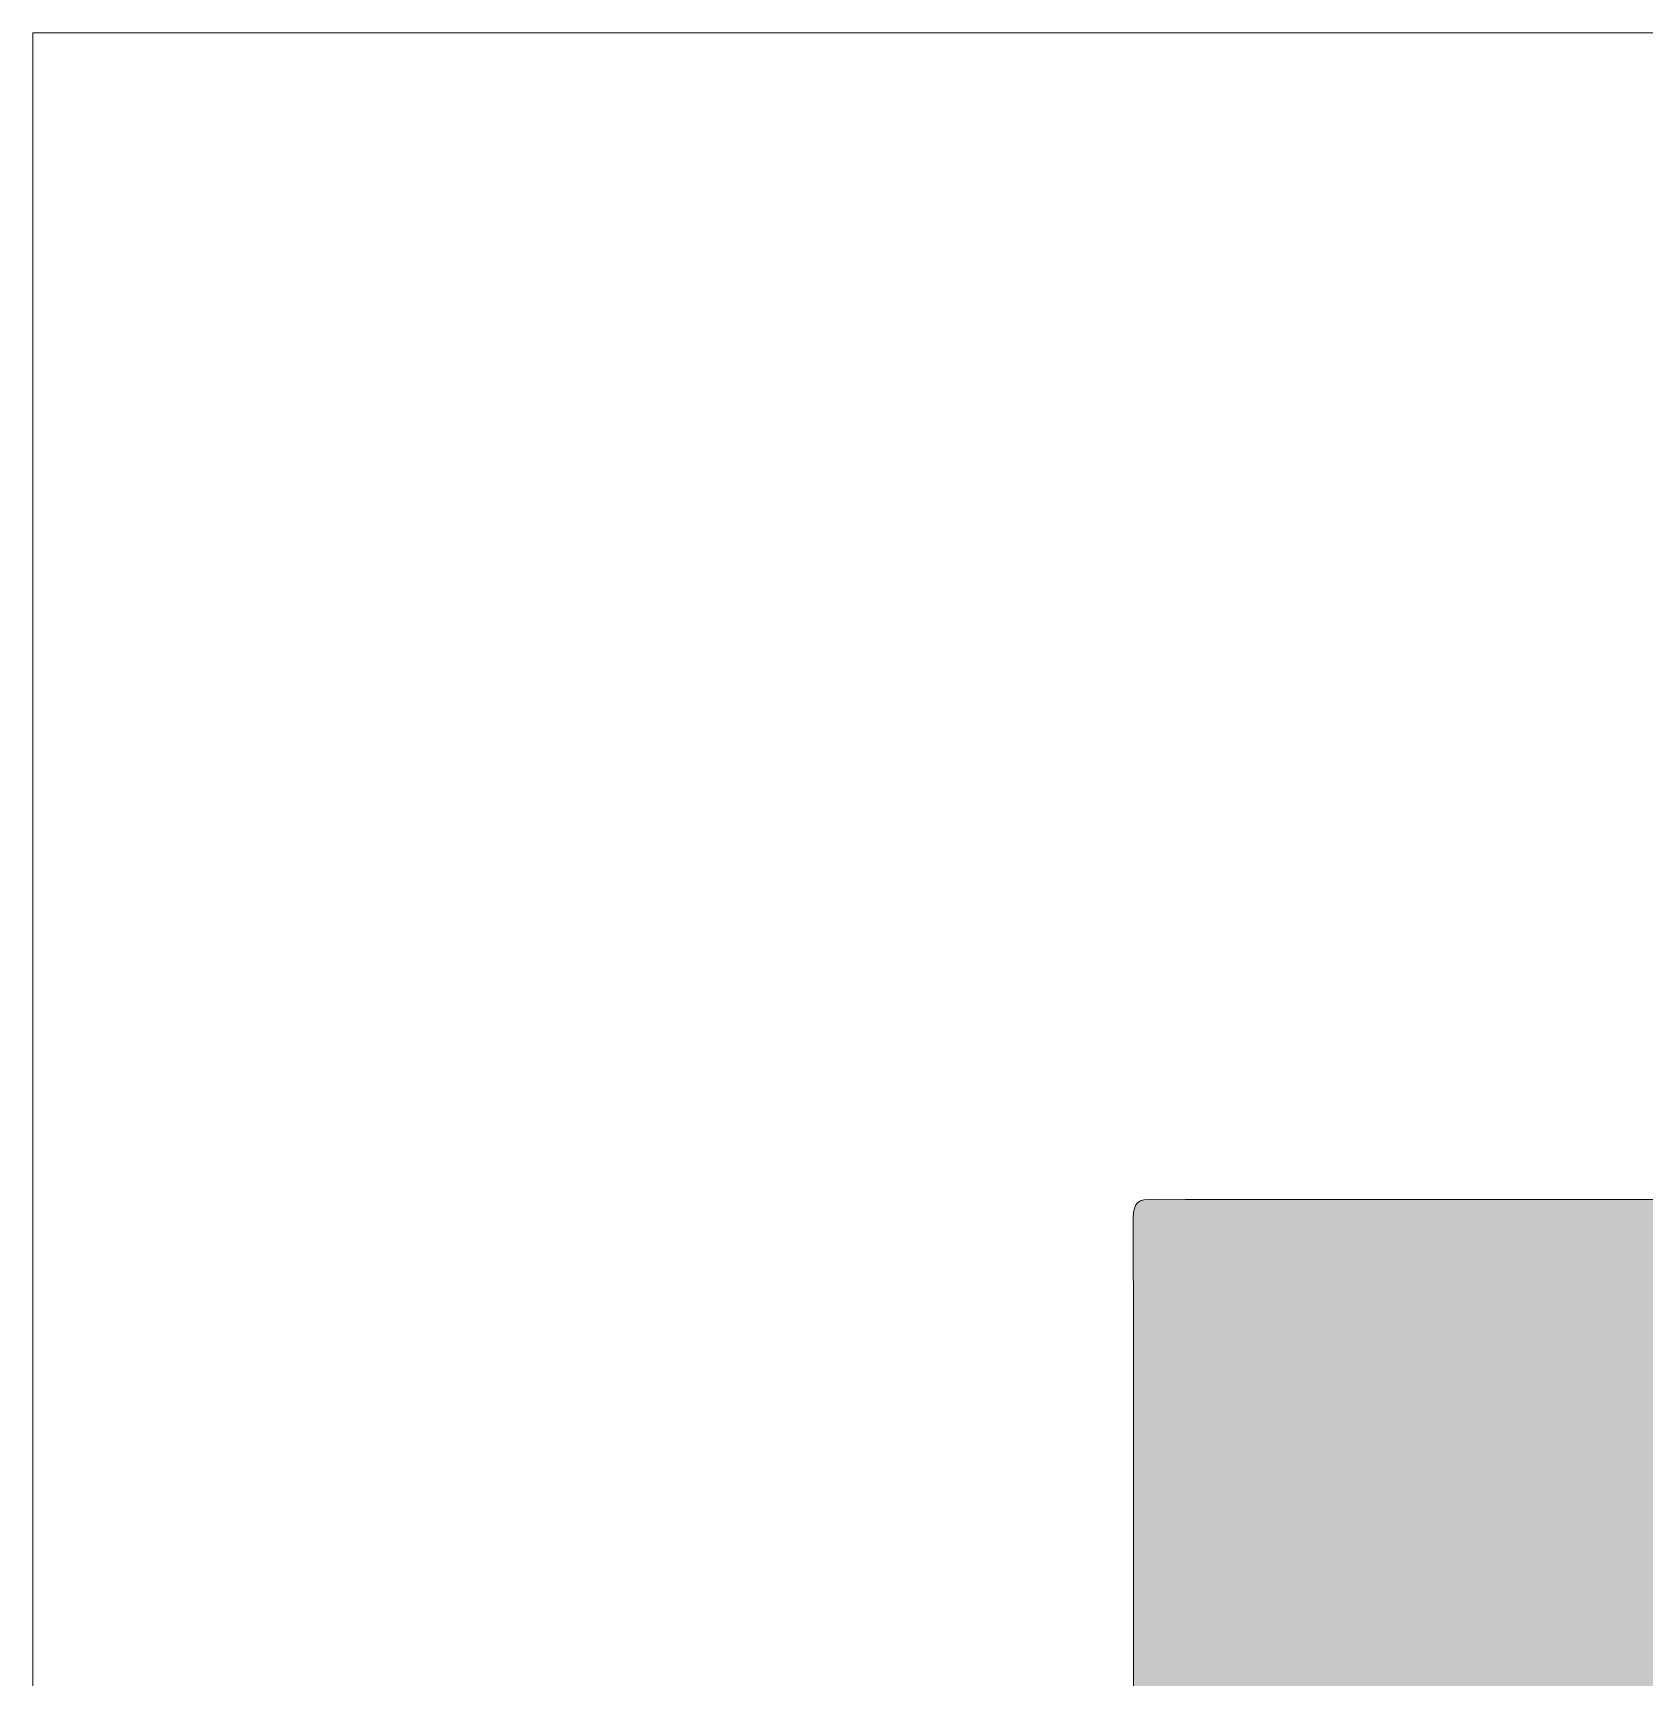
# Model space of a CAD drawing. Header units: inches. Extents: x -8 to 10100, y -1893 to 1161.
# Drawn here: x 548.3 to 701.2, y 173.6 to 329.6 of the extents above; entities that cross this region are included whole.
import ezdxf

# ---------------------------------------------------------------- set-up
doc = ezdxf.new("R2010")
doc.units = ezdxf.units.IN
doc.header["$MEASUREMENT"] = 0
doc.layers.add('Layer 1', color=7, linetype='Continuous')
doc.layers.add('Layer 10', color=7, linetype='Continuous')

# ---------------------------------------------------------------- blocks, each defined once
blk = doc.blocks.new('block 327')
at = {"layer": 'Layer 10', "true_color": 0xfefefe}
h = blk.add_hatch(color=7, dxfattribs=at)
h.dxf.hatch_style = 2
edge = h.paths.add_edge_path()
edge.add_spline(control_points=[(652.8, -36), (652.8, 48.37), (652.81, 132.75), (652.75, 217.12), (652.75, 218.73), (653.25, 218.91), (654.64, 218.91), (720.31, 218.88), (785.97, 218.87), (851.63, 218.92), (853.11, 218.92), (853.48, 218.61), (853.48, 217.09), (853.43, 133.35), (853.43, 49.61), (853.49, -34.12), (853.49, -35.86), (853.02, -36.04), (851.48, -36.04), (785.25, -35.99), (719.03, -36), (652.8, -36)], knot_values=[0, 0, 0, 0, 1, 1, 1, 2, 2, 2, 3, 3, 3, 4, 4, 4, 5, 5, 5, 6, 6, 6, 7, 7, 7, 7], degree=3, periodic=1)
at = {"layer": 'Layer 10', "lineweight": 0}
blk.add_open_spline([(652.8, -36), (652.8, 48.37), (652.81, 132.75), (652.75, 217.12), (652.75, 218.73), (653.25, 218.91), (654.64, 218.91), (720.31, 218.88), (785.97, 218.87), (851.63, 218.92), (853.11, 218.92), (853.48, 218.61), (853.48, 217.09), (853.43, 133.35), (853.43, 49.61), (853.49, -34.12), (853.49, -35.86), (853.02, -36.04), (851.48, -36.04), (785.25, -35.99), (719.03, -36), (652.8, -36)], degree=3, knots=[0, 0, 0, 0, 1, 1, 1, 2, 2, 2, 3, 3, 3, 4, 4, 4, 5, 5, 5, 6, 6, 6, 7, 7, 7, 7], dxfattribs=at)
blk = doc.blocks.new('block 326')
at = {"layer": 'Layer 10'}
blk.add_blockref('block 327', (0, 0), dxfattribs=at)

msp = doc.modelspace()

# ---------------------------------------------------------------- linework, layer by layer
at = {"layer": 'Layer 1', "color": 250, "lineweight": 9, "true_color": 0x231f20}
msp.add_lwpolyline([(953.58, -317.94), (548.29, -317.94), (548.29, 329.64), (953.58, 329.64), (953.58, -317.94)], dxfattribs=at)

# ---------------------------------------------------------------- block references
at = {"layer": 'Layer 10'}
msp.add_blockref('block 326', (0, 0), dxfattribs=at)

doc.saveas('drawing.dxf')
